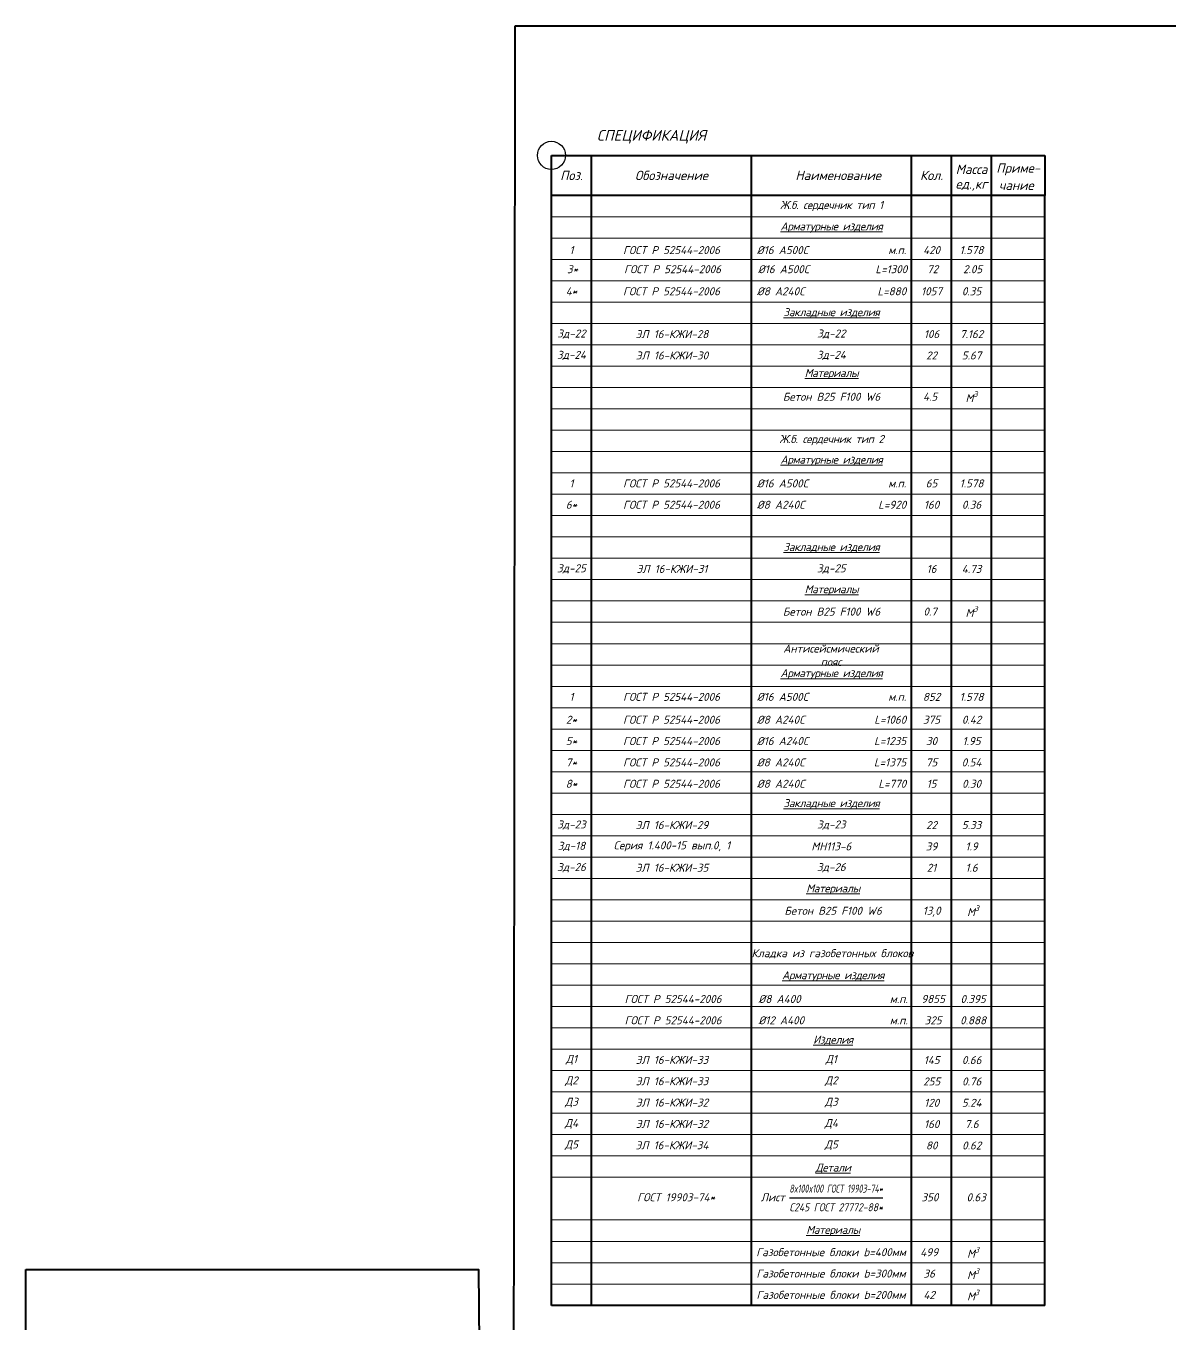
# Model space of a CAD drawing. Header units: millimetres. Extents: x -1807136 to 69844, y 23614 to 410608.
# Drawn here: x -23561 to 19332, y 71586 to 120236 of the extents above; entities that cross this region are included whole.
import ezdxf
from ezdxf.enums import TextEntityAlignment as Align

# ---------------------------------------------------------------- set-up
doc = ezdxf.new("R2010")
doc.units = ezdxf.units.MM
doc.layers.get('0').update_dxf_attribs({"lineweight": 5})
doc.layers.add('#Текст', color=7, linetype='Continuous')
for name, color, linetype, lineweight in [('#Техт', 7, 'Continuous', 18), ('k_ Рамка', 252, 'Continuous', 40), ('Штриховка', 7, 'Continuous', 25)]:
    doc.layers.add(name, color=color, linetype=linetype, lineweight=lineweight)
doc.layers.add('NoPrint', color=18, linetype='Continuous', plot=False)
doc.styles.add('STEP PR', font='isocpeui.ttf')

# ---------------------------------------------------------------- blocks, each defined once
blk = doc.blocks.new('vcBlockST6-1-1')
at = {"color": 0, "linetype": 'ByBlock', "lineweight": -2, "style": 'STEP PR', "flags": 1}
for tag in ['CLASS', 'GOST', 'FILE', 'IDD']:
    blk.add_attdef(tag, text='', height=300, dxfattribs=at).set_placement((0, 0), align=Align.RIGHT)
at = {"color": 0, "linetype": 'ByBlock', "lineweight": -2, "style": 'STEP PR'}
blk.add_attdef('ДЛИНА', text='', height=300, dxfattribs=at).set_placement((133, -6), align=Align.RIGHT)
for tag, p, p2 in [('ПОЗИЦИЯ', (0.75, -6), (14.25, -6)), ('ОБОЗНАЧЕНИЕ', (15.75, -6), (74.25, -6)), ('КОЛИЧЕСТВО', (135.75, -6), (149.25, -6)), ('МАССА', (150.75, -6), (164.25, -6)), ('ПРИМЕЧАНИЕ', (165.75, -6), (184.25, -6))]:
    blk.add_attdef(tag, text='', height=300, dxfattribs=at).set_placement(p, p2, align=Align.FIT)
blk.add_attdef('НАИМЕНОВАНИЕ', (77, -6), '', height=300, dxfattribs=at)
blk = doc.blocks.new('vcBlockST6-2-1')
at = {"color": 0, "linetype": 'ByBlock', "lineweight": -2}
blk.add_line((87.5, -8), (122.5, -8), dxfattribs=at)
at = {"color": 0, "linetype": 'ByBlock', "lineweight": -2, "style": 'STEP PR', "flags": 1}
for tag in ['CLASS', 'GOST', 'FILE', 'IDD']:
    blk.add_attdef(tag, text='', height=300, dxfattribs=at).set_placement((0, 0), align=Align.RIGHT)
at = {"color": 0, "linetype": 'ByBlock', "lineweight": -2, "style": 'STEP PR'}
for tag, p, p2 in [('ПОЗИЦИЯ', (0.75, -9.25), (14.25, -9.25)), ('ОБОЗНАЧЕНИЕ', (15.75, -9.25), (74.25, -9.25)), ('ПРОФИЛЬ', (76, -9.25), (86.5, -9.25)), ('НАИМЕНОВАНИЕ', (87.5, -6), (122.5, -6)), ('КОЛИЧЕСТВО', (135.75, -9.25), (149.25, -9.25)), ('ПРИМЕЧАНИЕ', (165.75, -9.25), (184.25, -9.25)), ('СТАЛЬ', (87.5, -13), (122.5, -13)), ('ДЛИНА', (123, -9.25), (134, -9.25)), ('МАССА', (150.75, -9.25), (164.25, -9.25))]:
    blk.add_attdef(tag, text='', height=300, dxfattribs=at).set_placement(p, p2, align=Align.FIT)

msp = doc.modelspace()

# ---------------------------------------------------------------- linework, layer by layer
at = {"color": 8, "lineweight": 13}
for p, q in [((14640.7, 113085.1), (-3859.3, 113085.1)), ((14640.7, 112285.1), (-3859.3, 112285.1)), ((14640.7, 111485.1), (-3859.3, 111485.1)), ((14640.7, 110685.1), (-3859.3, 110685.1)), ((14640.7, 109885.1), (-3859.3, 109885.1)), ((14640.7, 109085.1), (-3859.3, 109085.1)), ((14640.7, 108285.1), (-3859.3, 108285.1)), ((14640.7, 107485.1), (-3859.3, 107485.1)), ((14640.7, 106685.1), (-3859.3, 106685.1)), ((14640.7, 105885.1), (-3859.3, 105885.1)), ((14640.7, 105085.1), (-3859.3, 105085.1)), ((14640.7, 104285.1), (-3859.3, 104285.1)), ((14640.7, 103485.1), (-3859.3, 103485.1)), ((14640.7, 102685.1), (-3859.3, 102685.1)), ((14640.7, 101885.1), (-3859.3, 101885.1)), ((14640.7, 101085.1), (-3859.3, 101085.1)), ((14640.7, 100285.1), (-3859.3, 100285.1)), ((14640.7, 99485.1), (-3859.3, 99485.1)), ((14640.7, 98685.1), (-3859.3, 98685.1)), ((14640.7, 97885.1), (-3859.3, 97885.1)), ((14640.7, 97085.1), (-3859.3, 97085.1)), ((14640.7, 96285.1), (-3859.3, 96285.1)), ((14640.7, 95485.1), (-3859.3, 95485.1)), ((14640.7, 94685.1), (-3859.3, 94685.1)), ((14640.7, 93885.1), (-3859.3, 93885.1)), ((14640.7, 93085.1), (-3859.3, 93085.1)), ((14640.7, 92285.1), (-3859.3, 92285.1)), ((14640.7, 91485.1), (-3859.3, 91485.1)), ((14640.7, 90685.1), (-3859.3, 90685.1)), ((14640.7, 89885.1), (-3859.3, 89885.1)), ((14640.7, 89085.1), (-3859.3, 89085.1)), ((14640.7, 88285.1), (-3859.3, 88285.1)), ((14640.7, 87485.1), (-3859.3, 87485.1)), ((14640.7, 86685.1), (-3859.3, 86685.1)), ((14640.7, 85885.1), (-3859.3, 85885.1)), ((14640.7, 85085.1), (-3859.3, 85085.1)), ((14640.7, 84285.1), (-3859.3, 84285.1)), ((14640.7, 83485.1), (-3859.3, 83485.1)), ((14640.7, 82685.1), (-3859.3, 82685.1)), ((14640.7, 81885.1), (-3859.3, 81885.1)), ((14640.7, 81085.1), (-3859.3, 81085.1)), ((14640.7, 80285.1), (-3859.3, 80285.1)), ((14640.7, 79485.1), (-3859.3, 79485.1)), ((14640.7, 78685.1), (-3859.3, 78685.1)), ((14640.7, 77885.1), (-3859.3, 77885.1)), ((14640.7, 77085.1), (-3859.3, 77085.1)), ((14640.7, 75485.1), (-3859.3, 75485.1)), ((14640.7, 74685.1), (-3859.3, 74685.1)), ((14640.7, 73885.1), (-3859.3, 73885.1)), ((14640.7, 73085.1), (-3859.3, 73085.1)), ((14640.7, 72285.1), (-3859.3, 72285.1))]:
    msp.add_line(p, q, dxfattribs=at)
at = {"color": 8, "lineweight": 20}
msp.add_line((14640.7, 72285.1), (-3859.3, 72285.1), dxfattribs=at)
at = {"color": 3, "lineweight": 40}
for points in [[(-5222.3, 120235.7), (68567.9, 120235.7), (68521.6, 66268.4), (-5268.6, 66268.4)], [(-23560.9, 73626.2), (-6596, 73626.2), (-6284.5, 38629.6), (-23560.9, 38629.6)]]:
    msp.add_lwpolyline(points, close=True, dxfattribs=at)
at = {"layer": 'k_ Рамка'}
for p, q in [((-3859.3, 115385.1), (14640.7, 115385.1)), ((-3859.3, 113885.1), (-3859.3, 115385.1)), ((-2359.3, 113885.1), (-2359.3, 115385.1)), ((3640.7, 113885.1), (3640.7, 115385.1)), ((9640.7, 113885.1), (9640.7, 115385.1)), ((11140.7, 113885.1), (11140.7, 115385.1)), ((12640.7, 113885.1), (12640.7, 115385.1)), ((14640.7, 115385.1), (14640.7, 113885.1)), ((-3859.3, 72285.1), (-3859.3, 113885.1)), ((14640.7, 113885.1), (-3859.3, 113885.1)), ((-2359.3, 72285.1), (-2359.3, 113885.1)), ((3640.7, 72285.1), (3640.7, 113885.1)), ((9640.7, 72285.1), (9640.7, 113885.1)), ((11140.7, 72285.1), (11140.7, 113885.1)), ((12640.7, 72285.1), (12640.7, 113885.1)), ((14640.7, 72285.1), (14640.7, 113885.1)), ((14640.7, 72285.1), (-3859.3, 72285.1)), ((14640.7, 72285.1), (-3859.3, 72285.1))]:
    msp.add_line(p, q, dxfattribs=at)
at = {"layer": 'NoPrint', "color": 3}
msp.add_circle((-3859.3, 115385.1), 527, dxfattribs=at)

# ---------------------------------------------------------------- block references
at = {"layer": '#Текст'}
ref = msp.add_blockref('vcBlockST6-1-1', (-3859.3, 112285.1), dxfattribs=dict(at, xscale=100, yscale=100))
ref.add_attrib('ПОЗИЦИЯ', '1', dxfattribs={"layer": '0', "color": 0, "linetype": 'ByBlock', "lineweight": -2, "height": 300, "style": 'STEP PR'}).set_placement((-3109.3, 111685.1), align=Align.CENTER)
ref.add_attrib('ОБОЗНАЧЕНИЕ', 'ГОСТ Р 52544-2006', dxfattribs={"layer": '0', "color": 0, "linetype": 'ByBlock', "lineweight": -2, "height": 300, "style": 'STEP PR'}).set_placement((640.7, 111685.1), align=Align.CENTER)
ref.add_attrib('НАИМЕНОВАНИЕ', '%%C16 A500C', (3840.7, 111685.1), dxfattribs={"layer": '0', "color": 0, "linetype": 'ByBlock', "lineweight": -2, "height": 300, "style": 'STEP PR'})
ref.add_attrib('ДЛИНА', 'м.п.', dxfattribs={"layer": '0', "color": 0, "linetype": 'ByBlock', "lineweight": -2, "height": 300, "style": 'STEP PR'}).set_placement((9440.7, 111685.1), align=Align.RIGHT)
ref.add_attrib('КОЛИЧЕСТВО', '420', dxfattribs={"layer": '0', "color": 0, "linetype": 'ByBlock', "lineweight": -2, "height": 300, "style": 'STEP PR'}).set_placement((10390.7, 111685.1), align=Align.CENTER)
ref.add_attrib('МАССА', '1.578', dxfattribs={"layer": '0', "color": 0, "linetype": 'ByBlock', "lineweight": -2, "height": 300, "style": 'STEP PR'}).set_placement((11890.7, 111685.1), align=Align.CENTER)
ref = msp.add_blockref('vcBlockST6-1-1', (-3820.4, 111568.8), dxfattribs=dict(at, xscale=100, yscale=100))
ref.add_attrib('ПОЗИЦИЯ', '3*', dxfattribs={"layer": '0', "color": 0, "linetype": 'ByBlock', "lineweight": -2, "height": 300, "style": 'STEP PR'}).set_placement((-3070.4, 110968.8), align=Align.CENTER)
ref.add_attrib('ОБОЗНАЧЕНИЕ', 'ГОСТ Р 52544-2006', dxfattribs={"layer": '0', "color": 0, "linetype": 'ByBlock', "lineweight": -2, "height": 300, "style": 'STEP PR'}).set_placement((679.6, 110968.8), align=Align.CENTER)
ref.add_attrib('НАИМЕНОВАНИЕ', '%%C16 A500C', (3879.6, 110968.8), dxfattribs={"layer": '0', "color": 0, "linetype": 'ByBlock', "lineweight": -2, "height": 300, "style": 'STEP PR'})
ref.add_attrib('ДЛИНА', 'L=1300', dxfattribs={"layer": '0', "color": 0, "linetype": 'ByBlock', "lineweight": -2, "height": 300, "style": 'STEP PR'}).set_placement((9479.6, 110968.8), align=Align.RIGHT)
ref.add_attrib('КОЛИЧЕСТВО', '72', dxfattribs={"layer": '0', "color": 0, "linetype": 'ByBlock', "lineweight": -2, "height": 300, "style": 'STEP PR'}).set_placement((10429.6, 110968.8), align=Align.CENTER)
ref.add_attrib('МАССА', '2.05', dxfattribs={"layer": '0', "color": 0, "linetype": 'ByBlock', "lineweight": -2, "height": 300, "style": 'STEP PR'}).set_placement((11929.6, 110968.8), align=Align.CENTER)
ref = msp.add_blockref('vcBlockST6-1-1', (-3859.3, 110741.6), dxfattribs=dict(at, xscale=100, yscale=100))
ref.add_attrib('ПОЗИЦИЯ', '4*', dxfattribs={"layer": '0', "color": 0, "linetype": 'ByBlock', "lineweight": -2, "height": 300, "style": 'STEP PR'}).set_placement((-3109.3, 110141.6), align=Align.CENTER)
ref.add_attrib('ОБОЗНАЧЕНИЕ', 'ГОСТ Р 52544-2006', dxfattribs={"layer": '0', "color": 0, "linetype": 'ByBlock', "lineweight": -2, "height": 300, "style": 'STEP PR'}).set_placement((640.7, 110141.6), align=Align.CENTER)
ref.add_attrib('НАИМЕНОВАНИЕ', '%%C8 A240C', (3840.7, 110141.6), dxfattribs={"layer": '0', "color": 0, "linetype": 'ByBlock', "lineweight": -2, "height": 300, "style": 'STEP PR'})
ref.add_attrib('ДЛИНА', 'L=880', dxfattribs={"layer": '0', "color": 0, "linetype": 'ByBlock', "lineweight": -2, "height": 300, "style": 'STEP PR'}).set_placement((9440.7, 110141.6), align=Align.RIGHT)
ref.add_attrib('КОЛИЧЕСТВО', '1057', dxfattribs={"layer": '0', "color": 0, "linetype": 'ByBlock', "lineweight": -2, "height": 300, "style": 'STEP PR'}).set_placement((10390.7, 110141.6), align=Align.CENTER)
ref.add_attrib('МАССА', '0.35', dxfattribs={"layer": '0', "color": 0, "linetype": 'ByBlock', "lineweight": -2, "height": 300, "style": 'STEP PR'}).set_placement((11890.7, 110141.6), align=Align.CENTER)
ref = msp.add_blockref('vcBlockST6-1-1', (-3859.3, 103541.6), dxfattribs=dict(at, xscale=100, yscale=100))
ref.add_attrib('ПОЗИЦИЯ', '1', dxfattribs={"layer": '0', "color": 0, "linetype": 'ByBlock', "lineweight": -2, "height": 300, "style": 'STEP PR'}).set_placement((-3109.3, 102941.6), align=Align.CENTER)
ref.add_attrib('ОБОЗНАЧЕНИЕ', 'ГОСТ Р 52544-2006', dxfattribs={"layer": '0', "color": 0, "linetype": 'ByBlock', "lineweight": -2, "height": 300, "style": 'STEP PR'}).set_placement((640.7, 102941.6), align=Align.CENTER)
ref.add_attrib('НАИМЕНОВАНИЕ', '%%C16 A500C', (3840.7, 102941.6), dxfattribs={"layer": '0', "color": 0, "linetype": 'ByBlock', "lineweight": -2, "height": 300, "style": 'STEP PR'})
ref.add_attrib('ДЛИНА', 'м.п.', dxfattribs={"layer": '0', "color": 0, "linetype": 'ByBlock', "lineweight": -2, "height": 300, "style": 'STEP PR'}).set_placement((9440.7, 102941.6), align=Align.RIGHT)
ref.add_attrib('КОЛИЧЕСТВО', '65', dxfattribs={"layer": '0', "color": 0, "linetype": 'ByBlock', "lineweight": -2, "height": 300, "style": 'STEP PR'}).set_placement((10390.7, 102941.6), align=Align.CENTER)
ref.add_attrib('МАССА', '1.578', dxfattribs={"layer": '0', "color": 0, "linetype": 'ByBlock', "lineweight": -2, "height": 300, "style": 'STEP PR'}).set_placement((11890.7, 102941.6), align=Align.CENTER)
ref = msp.add_blockref('vcBlockST6-1-1', (-3859.3, 102741.6), dxfattribs=dict(at, xscale=100, yscale=100))
ref.add_attrib('ПОЗИЦИЯ', '6*', dxfattribs={"layer": '0', "color": 0, "linetype": 'ByBlock', "lineweight": -2, "height": 300, "style": 'STEP PR'}).set_placement((-3109.3, 102141.6), align=Align.CENTER)
ref.add_attrib('ОБОЗНАЧЕНИЕ', 'ГОСТ Р 52544-2006', dxfattribs={"layer": '0', "color": 0, "linetype": 'ByBlock', "lineweight": -2, "height": 300, "style": 'STEP PR'}).set_placement((640.7, 102141.6), align=Align.CENTER)
ref.add_attrib('НАИМЕНОВАНИЕ', '%%C8 A240C', (3840.7, 102141.6), dxfattribs={"layer": '0', "color": 0, "linetype": 'ByBlock', "lineweight": -2, "height": 300, "style": 'STEP PR'})
ref.add_attrib('ДЛИНА', 'L=920', dxfattribs={"layer": '0', "color": 0, "linetype": 'ByBlock', "lineweight": -2, "height": 300, "style": 'STEP PR'}).set_placement((9440.7, 102141.6), align=Align.RIGHT)
ref.add_attrib('КОЛИЧЕСТВО', '160', dxfattribs={"layer": '0', "color": 0, "linetype": 'ByBlock', "lineweight": -2, "height": 300, "style": 'STEP PR'}).set_placement((10390.7, 102141.6), align=Align.CENTER)
ref.add_attrib('МАССА', '0.36', dxfattribs={"layer": '0', "color": 0, "linetype": 'ByBlock', "lineweight": -2, "height": 300, "style": 'STEP PR'}).set_placement((11890.7, 102141.6), align=Align.CENTER)
ref = msp.add_blockref('vcBlockST6-1-1', (-3859.3, 95541.6), dxfattribs=dict(at, xscale=100, yscale=100))
ref.add_attrib('ПОЗИЦИЯ', '1', dxfattribs={"layer": '0', "color": 0, "linetype": 'ByBlock', "lineweight": -2, "height": 300, "style": 'STEP PR'}).set_placement((-3109.3, 94941.6), align=Align.CENTER)
ref.add_attrib('ОБОЗНАЧЕНИЕ', 'ГОСТ Р 52544-2006', dxfattribs={"layer": '0', "color": 0, "linetype": 'ByBlock', "lineweight": -2, "height": 300, "style": 'STEP PR'}).set_placement((640.7, 94941.6), align=Align.CENTER)
ref.add_attrib('НАИМЕНОВАНИЕ', '%%C16 A500C', (3840.7, 94941.6), dxfattribs={"layer": '0', "color": 0, "linetype": 'ByBlock', "lineweight": -2, "height": 300, "style": 'STEP PR'})
ref.add_attrib('ДЛИНА', 'м.п.', dxfattribs={"layer": '0', "color": 0, "linetype": 'ByBlock', "lineweight": -2, "height": 300, "style": 'STEP PR'}).set_placement((9440.7, 94941.6), align=Align.RIGHT)
ref.add_attrib('КОЛИЧЕСТВО', '852', dxfattribs={"layer": '0', "color": 0, "linetype": 'ByBlock', "lineweight": -2, "height": 300, "style": 'STEP PR'}).set_placement((10390.7, 94941.6), align=Align.CENTER)
ref.add_attrib('МАССА', '1.578', dxfattribs={"layer": '0', "color": 0, "linetype": 'ByBlock', "lineweight": -2, "height": 300, "style": 'STEP PR'}).set_placement((11890.7, 94941.6), align=Align.CENTER)
ref = msp.add_blockref('vcBlockST6-1-1', (-3859.3, 94685.1), dxfattribs=dict(at, xscale=100, yscale=100))
ref.add_attrib('ПОЗИЦИЯ', '2*', dxfattribs={"layer": '0', "color": 0, "linetype": 'ByBlock', "lineweight": -2, "height": 300, "style": 'STEP PR'}).set_placement((-3109.3, 94085.1), align=Align.CENTER)
ref.add_attrib('ОБОЗНАЧЕНИЕ', 'ГОСТ Р 52544-2006', dxfattribs={"layer": '0', "color": 0, "linetype": 'ByBlock', "lineweight": -2, "height": 300, "style": 'STEP PR'}).set_placement((640.7, 94085.1), align=Align.CENTER)
ref.add_attrib('НАИМЕНОВАНИЕ', '%%C8 A240C', (3840.7, 94085.1), dxfattribs={"layer": '0', "color": 0, "linetype": 'ByBlock', "lineweight": -2, "height": 300, "style": 'STEP PR'})
ref.add_attrib('ДЛИНА', 'L=1060', dxfattribs={"layer": '0', "color": 0, "linetype": 'ByBlock', "lineweight": -2, "height": 300, "style": 'STEP PR'}).set_placement((9440.7, 94085.1), align=Align.RIGHT)
ref.add_attrib('КОЛИЧЕСТВО', '375', dxfattribs={"layer": '0', "color": 0, "linetype": 'ByBlock', "lineweight": -2, "height": 300, "style": 'STEP PR'}).set_placement((10390.7, 94085.1), align=Align.CENTER)
ref.add_attrib('МАССА', '0.42', dxfattribs={"layer": '0', "color": 0, "linetype": 'ByBlock', "lineweight": -2, "height": 300, "style": 'STEP PR'}).set_placement((11890.7, 94085.1), align=Align.CENTER)
ref = msp.add_blockref('vcBlockST6-1-1', (-3859.3, 93885.1), dxfattribs=dict(at, xscale=100, yscale=100))
ref.add_attrib('ПОЗИЦИЯ', '5*', dxfattribs={"layer": '0', "color": 0, "linetype": 'ByBlock', "lineweight": -2, "height": 300, "style": 'STEP PR'}).set_placement((-3109.3, 93285.1), align=Align.CENTER)
ref.add_attrib('ОБОЗНАЧЕНИЕ', 'ГОСТ Р 52544-2006', dxfattribs={"layer": '0', "color": 0, "linetype": 'ByBlock', "lineweight": -2, "height": 300, "style": 'STEP PR'}).set_placement((640.7, 93285.1), align=Align.CENTER)
ref.add_attrib('НАИМЕНОВАНИЕ', '%%C16 A240C', (3840.7, 93285.1), dxfattribs={"layer": '0', "color": 0, "linetype": 'ByBlock', "lineweight": -2, "height": 300, "style": 'STEP PR'})
ref.add_attrib('ДЛИНА', 'L=1235', dxfattribs={"layer": '0', "color": 0, "linetype": 'ByBlock', "lineweight": -2, "height": 300, "style": 'STEP PR'}).set_placement((9440.7, 93285.1), align=Align.RIGHT)
ref.add_attrib('КОЛИЧЕСТВО', '30', dxfattribs={"layer": '0', "color": 0, "linetype": 'ByBlock', "lineweight": -2, "height": 300, "style": 'STEP PR'}).set_placement((10390.7, 93285.1), align=Align.CENTER)
ref.add_attrib('МАССА', '1.95', dxfattribs={"layer": '0', "color": 0, "linetype": 'ByBlock', "lineweight": -2, "height": 300, "style": 'STEP PR'}).set_placement((11890.7, 93285.1), align=Align.CENTER)
ref = msp.add_blockref('vcBlockST6-1-1', (-3859.3, 93085.1), dxfattribs=dict(at, xscale=100, yscale=100))
ref.add_attrib('ПОЗИЦИЯ', '7*', dxfattribs={"layer": '0', "color": 0, "linetype": 'ByBlock', "lineweight": -2, "height": 300, "style": 'STEP PR'}).set_placement((-3109.3, 92485.1), align=Align.CENTER)
ref.add_attrib('ОБОЗНАЧЕНИЕ', 'ГОСТ Р 52544-2006', dxfattribs={"layer": '0', "color": 0, "linetype": 'ByBlock', "lineweight": -2, "height": 300, "style": 'STEP PR'}).set_placement((640.7, 92485.1), align=Align.CENTER)
ref.add_attrib('НАИМЕНОВАНИЕ', '%%C8 A240C', (3840.7, 92485.1), dxfattribs={"layer": '0', "color": 0, "linetype": 'ByBlock', "lineweight": -2, "height": 300, "style": 'STEP PR'})
ref.add_attrib('ДЛИНА', 'L=1375', dxfattribs={"layer": '0', "color": 0, "linetype": 'ByBlock', "lineweight": -2, "height": 300, "style": 'STEP PR'}).set_placement((9440.7, 92485.1), align=Align.RIGHT)
ref.add_attrib('КОЛИЧЕСТВО', '75', dxfattribs={"layer": '0', "color": 0, "linetype": 'ByBlock', "lineweight": -2, "height": 300, "style": 'STEP PR'}).set_placement((10390.7, 92485.1), align=Align.CENTER)
ref.add_attrib('МАССА', '0.54', dxfattribs={"layer": '0', "color": 0, "linetype": 'ByBlock', "lineweight": -2, "height": 300, "style": 'STEP PR'}).set_placement((11890.7, 92485.1), align=Align.CENTER)
ref = msp.add_blockref('vcBlockST6-1-1', (-3859.3, 92285.1), dxfattribs=dict(at, xscale=100, yscale=100))
ref.add_attrib('ПОЗИЦИЯ', '8*', dxfattribs={"layer": '0', "color": 0, "linetype": 'ByBlock', "lineweight": -2, "height": 300, "style": 'STEP PR'}).set_placement((-3109.3, 91685.1), align=Align.CENTER)
ref.add_attrib('ОБОЗНАЧЕНИЕ', 'ГОСТ Р 52544-2006', dxfattribs={"layer": '0', "color": 0, "linetype": 'ByBlock', "lineweight": -2, "height": 300, "style": 'STEP PR'}).set_placement((640.7, 91685.1), align=Align.CENTER)
ref.add_attrib('НАИМЕНОВАНИЕ', '%%C8 A240C', (3840.7, 91685.1), dxfattribs={"layer": '0', "color": 0, "linetype": 'ByBlock', "lineweight": -2, "height": 300, "style": 'STEP PR'})
ref.add_attrib('ДЛИНА', 'L=770', dxfattribs={"layer": '0', "color": 0, "linetype": 'ByBlock', "lineweight": -2, "height": 300, "style": 'STEP PR'}).set_placement((9440.7, 91685.1), align=Align.RIGHT)
ref.add_attrib('КОЛИЧЕСТВО', '15', dxfattribs={"layer": '0', "color": 0, "linetype": 'ByBlock', "lineweight": -2, "height": 300, "style": 'STEP PR'}).set_placement((10390.7, 91685.1), align=Align.CENTER)
ref.add_attrib('МАССА', '0.30', dxfattribs={"layer": '0', "color": 0, "linetype": 'ByBlock', "lineweight": -2, "height": 300, "style": 'STEP PR'}).set_placement((11890.7, 91685.1), align=Align.CENTER)
ref = msp.add_blockref('vcBlockST6-1-1', (-3800.4, 84218.5), dxfattribs=dict(at, xscale=100, yscale=100))
ref.add_attrib('ОБОЗНАЧЕНИЕ', 'ГОСТ Р 52544-2006', dxfattribs={"layer": '0', "color": 0, "linetype": 'ByBlock', "lineweight": -2, "height": 300, "style": 'STEP PR'}).set_placement((699.6, 83618.5), align=Align.CENTER)
ref.add_attrib('НАИМЕНОВАНИЕ', '%%C8 A400', (3899.6, 83618.5), dxfattribs={"layer": '0', "color": 0, "linetype": 'ByBlock', "lineweight": -2, "height": 300, "style": 'STEP PR'})
ref.add_attrib('ДЛИНА', 'м.п.', dxfattribs={"layer": '0', "color": 0, "linetype": 'ByBlock', "lineweight": -2, "height": 300, "style": 'STEP PR'}).set_placement((9499.6, 83618.5), align=Align.RIGHT)
ref.add_attrib('КОЛИЧЕСТВО', '9855', dxfattribs={"layer": '0', "color": 0, "linetype": 'ByBlock', "lineweight": -2, "height": 300, "style": 'STEP PR'}).set_placement((10449.6, 83618.5), align=Align.CENTER)
ref.add_attrib('МАССА', '0.395', dxfattribs={"layer": '0', "color": 0, "linetype": 'ByBlock', "lineweight": -2, "height": 300, "style": 'STEP PR'}).set_placement((11949.6, 83618.5), align=Align.CENTER)
ref = msp.add_blockref('vcBlockST6-1-1', (-3800.4, 83418.5), dxfattribs=dict(at, xscale=100, yscale=100))
ref.add_attrib('ОБОЗНАЧЕНИЕ', 'ГОСТ Р 52544-2006', dxfattribs={"layer": '0', "color": 0, "linetype": 'ByBlock', "lineweight": -2, "height": 300, "style": 'STEP PR'}).set_placement((699.6, 82818.5), align=Align.CENTER)
ref.add_attrib('НАИМЕНОВАНИЕ', '%%C12 A400', (3899.6, 82818.5), dxfattribs={"layer": '0', "color": 0, "linetype": 'ByBlock', "lineweight": -2, "height": 300, "style": 'STEP PR'})
ref.add_attrib('ДЛИНА', 'м.п.', dxfattribs={"layer": '0', "color": 0, "linetype": 'ByBlock', "lineweight": -2, "height": 300, "style": 'STEP PR'}).set_placement((9499.6, 82818.5), align=Align.RIGHT)
ref.add_attrib('КОЛИЧЕСТВО', '325', dxfattribs={"layer": '0', "color": 0, "linetype": 'ByBlock', "lineweight": -2, "height": 300, "style": 'STEP PR'}).set_placement((10449.6, 82818.5), align=Align.CENTER)
ref.add_attrib('МАССА', '0.888', dxfattribs={"layer": '0', "color": 0, "linetype": 'ByBlock', "lineweight": -2, "height": 300, "style": 'STEP PR'}).set_placement((11949.6, 82818.5), align=Align.CENTER)
at = {"layer": 'Штриховка'}
ref = msp.add_blockref('vcBlockST6-2-1', (-3685.9, 77111.6), dxfattribs=dict(at, xscale=100, yscale=100))
ref.add_attrib('ОБОЗНАЧЕНИЕ', 'ГОСТ 19903-74*', dxfattribs={"layer": '0', "color": 0, "linetype": 'ByBlock', "lineweight": -2, "height": 300, "style": 'STEP PR'}).set_placement((814.1, 76186.6), align=Align.CENTER)
ref.add_attrib('ПРОФИЛЬ', 'Лист', dxfattribs={"layer": '0', "color": 0, "linetype": 'ByBlock', "lineweight": -2, "height": 300, "style": 'STEP PR'}).set_placement((4439.1, 76186.6), align=Align.CENTER)
ref.add_attrib('НАИМЕНОВАНИЕ', '8x100x100 ГОСТ 19903-74*', dxfattribs={"layer": '0', "color": 0, "linetype": 'ByBlock', "lineweight": -2, "height": 300, "style": 'STEP PR', "width": 0.685511}).set_placement((5064.1, 76511.6), (8564.1, 76511.6), align=Align.FIT)
ref.add_attrib('СТАЛЬ', 'С245 ГОСТ 27772-88*', dxfattribs={"layer": '0', "color": 0, "linetype": 'ByBlock', "lineweight": -2, "height": 300, "style": 'STEP PR', "width": 0.832342}).set_placement((5064.1, 75811.6), (8564.1, 75811.6), align=Align.FIT)
ref.add_attrib('КОЛИЧЕСТВО', '350', dxfattribs={"layer": '0', "color": 0, "linetype": 'ByBlock', "lineweight": -2, "height": 300, "style": 'STEP PR'}).set_placement((10329.5, 76186.6), align=Align.CENTER)
ref.add_attrib('МАССА', '0.63', dxfattribs={"layer": '0', "color": 0, "linetype": 'ByBlock', "lineweight": -2, "height": 300, "style": 'STEP PR'}).set_placement((12064.1, 76186.6), align=Align.CENTER)

# ---------------------------------------------------------------- texts
at = {"layer": '#Техт', "char_height": 300, "width": 6000, "attachment_point": 5, "style": 'STEP PR'}
for s, insert in [('ЭЛ 16-КЖИ-28', (658.2, 108685.4)), ('ЭЛ 16-КЖИ-30', (658.2, 107885.9)), ('ЭЛ 16-КЖИ-31', (658.2, 99885.9)), ('ЭЛ 16-КЖИ-29', (658.2, 90285.4)), ('Серия 1.400-15 вып.0, 1 ', (658.2, 89485.9)), ('ЭЛ 16-КЖИ-35', (658.2, 88686.4)), ('ЭЛ 16-КЖИ-33', (658.2, 81485.4)), ('ЭЛ 16-КЖИ-33', (658.2, 80685.4)), ('ЭЛ 16-КЖИ-32', (658.2, 79885.4)), ('ЭЛ 16-КЖИ-32', (658.2, 79085.4)), ('ЭЛ 16-КЖИ-34', (658.2, 78285.4))]:
    msp.add_mtext(s, dxfattribs=dict(at, insert=insert))
at = {"style": 'STEP PR'}
for s, p in [('Масса', (11890.7, 114863.9)), ('Приме-', (13640.7, 114863.9)), ('Поз.', (-3109.3, 114635.1)), ('Обозначение', (640.7, 114635.1)), ('Наименование', (6890.7, 114635.1)), ('Кол.', (10390.7, 114635.1)), ('ед.,кг', (11890.7, 114271.8)), ('чание', (13567.5, 114263.2))]:
    msp.add_text(s, height=350, dxfattribs=at).set_placement(p, align=Align.MIDDLE)
for s, p in [('4.5', (10336.9, 106191.6)), ('0.7', (10336.9, 98138.6)), ('13,0', (10395.8, 86927)), ('145', (10395.8, 81327)), ('0.66', (11895.8, 81327)), ('255', (10395.8, 80527)), ('0.76', (11895.8, 80527)), ('120', (10395.8, 79727)), ('5.24', (11895.8, 79727)), ('160', (10395.8, 78927)), ('7.6', (11895.8, 78927)), ('80', (10395.8, 78127)), ('0.62', (11895.8, 78127)), ('499', (10301.4, 74125.7)), ('36', (10301.4, 73325.7)), ('42', (10301.4, 72525.7))]:
    msp.add_text(s, height=300, dxfattribs=at).set_placement(p, align=Align.CENTER)
at = {"char_height": 300, "attachment_point": 5, "style": 'STEP PR'}
for s, insert, width in [('{\\fISOCPEUR|b1|i1|c204|p34;\\T0.95;Ж.б. сердечник тип 1}', (6640.7, 113485.4), 6000), ('{\\T0.95;\\LАрматурные изделия}', (6640.7, 112685.4), 6000), ('{\\T0.95;\\LЗакладные изделия}', (6640.7, 109485.1), 6000), ('\\A1;Зд-22', (-3109.3, 108685.4), 1535.108), ('\\A1;Зд-22', (6631.9, 108685.4), 6017.554), ('106', (10390.7, 108685.4), 1535.108), ('7.162', (11890.7, 108685.4), 1535.108), ('\\A1;Зд-24', (-3109.3, 107885.9), 1535.108), ('\\A1;Зд-24', (6631.9, 107885.9), 6017.554), ('22', (10390.7, 107885.9), 1535.108), ('5.67', (11890.7, 107885.9), 1535.108), ('{\\T0.95;\\LМатериалы}', (6640.7, 107189.5), 6000), ('Бетон В25 F100 W6 ', (6640.7, 106338.4), 6000), ('\\A1;М{\\H0.7x;\\S3^ ;}', (11890.7, 106338.4), 1500), ('{\\fISOCPEUR|b1|i1|c204|p34;\\T0.95;Ж.б. сердечник тип 2}', (6640.7, 104713.6), 6000), ('{\\T0.95;\\LАрматурные изделия}', (6640.7, 103941.9), 6000), ('{\\T0.95;\\LЗакладные изделия}', (6640.7, 100685.1), 6000), ('\\A1;Зд-25', (-3109.3, 99885.9), 1535.108), ('\\A1;Зд-25', (6631.9, 99885.9), 6017.554), ('16', (10390.7, 99885.9), 1535.108), ('4.73', (11890.7, 99885.9), 1535.108), ('{\\T0.95;\\LМатериалы}', (6640.7, 99085.4), 6000), ('Бетон В25 F100 W6 ', (6640.7, 98285.4), 6000), ('\\A1;М{\\H0.7x;\\S3^ ;}', (11890.7, 98285.4), 1500), ('{\\fISOCPEUR|b1|i1|c204|p34;Антисейсмический\\Pпояс\\A1;  \\A0; }', (6619.8, 96650.9), 6000), ('{\\T0.95;\\LАрматурные изделия}', (6640.7, 95941.9), 6000), ('{\\T0.95;\\LЗакладные изделия}', (6640.7, 91085.1), 6000), ('\\A1;Зд-23', (-3109.3, 90285.4), 1535.108), ('\\A1;Зд-23', (6631.9, 90285.4), 6017.554), ('22', (10390.7, 90285.4), 1535.108), ('5.33', (11890.7, 90285.4), 1535.108), ('\\A1;Зд-18', (-3109.3, 89485.9), 1535.108), ('\\A1;МН113-6', (6631.9, 89485.9), 6017.554), ('39', (10390.7, 89485.9), 1535.108), ('1.9', (11890.7, 89485.9), 1535.108), ('\\A1;Зд-26', (-3109.3, 88686.4), 1535.108), ('\\A1;Зд-26', (6631.9, 88686.4), 6017.554), ('1.6', (11890.7, 88686.4), 1535.108), ('{\\T0.95;\\LМатериалы}', (6699.6, 87873.7), 6000), ('Бетон В25 F100 W6 ', (6699.6, 87073.7), 6000), ('\\A1;М{\\H0.7x;\\S3^ ;}', (11949.6, 87073.7), 1500), ('{\\fISOCPEUR|b1|i1|c204|p34;Кладка из газобетонных блоков\\A1; \\A0; }', (6673.7, 85460), 6000), ('{\\T0.95;\\LАрматурные изделия}', (6699.6, 84618.8), 6000), ('{\\T0.95;\\LИзделия}', (6699.6, 82218.8), 6000), ('\\A1;Д1', (-3109.3, 81485.9), 1535.108), ('\\A1;Д1', (6631.9, 81485.6), 6017.554), ('\\A1;Д2', (-3109.3, 80685.9), 1535.108), ('\\A1;Д2', (6631.9, 80685.6), 6017.554), ('\\A1;Д3', (-3109.3, 79885.9), 1535.108), ('\\A1;Д3', (6631.9, 79885.6), 6017.554), ('\\A1;Д4', (-3109.3, 79085.9), 1535.108), ('\\A1;Д4', (6631.9, 79085.6), 6017.554), ('\\A1;Д5', (-3109.3, 78285.9), 1535.108), ('\\A1;Д5', (6631.9, 78285.6), 6017.554), ('{\\T0.95;\\LДетали}', (6699.6, 77418.8), 6000), ('{\\T0.95;\\LМатериалы}', (6699.6, 75073.7), 6000), ('\\A1;М{\\H0.7x;\\S3^ ;}', (11949.6, 74273.7), 1500), ('Газобетонные блоки b=400мм', (6623, 74278.7), 5964.569), ('Газобетонные блоки b=300мм', (6623, 73478.7), 5964.569), ('\\A1;М{\\H0.7x;\\S3^ ;}', (11949.6, 73473.7), 1500), ('Газобетонные блоки b=200мм', (6623, 72678.7), 5964.569), ('\\A1;М{\\H0.7x;\\S3^ ;}', (11949.6, 72673.7), 1500)]:
    msp.add_mtext(s, dxfattribs=dict(at, insert=insert, width=width))
at = {"color": 7, "insert": (10390.7, 88686.4), "char_height": 300, "width": 1535.108, "attachment_point": 5, "style": 'STEP PR'}
msp.add_mtext('21', dxfattribs=at)
at = {"style": 'STEP PR', "flags": 8}
msp.add_attdef('СПЕЦИФИКАЦИЯ', (-2154.4, 115935.4), 'Спецификация', height=400, dxfattribs=at)

doc.saveas('drawing.dxf')
